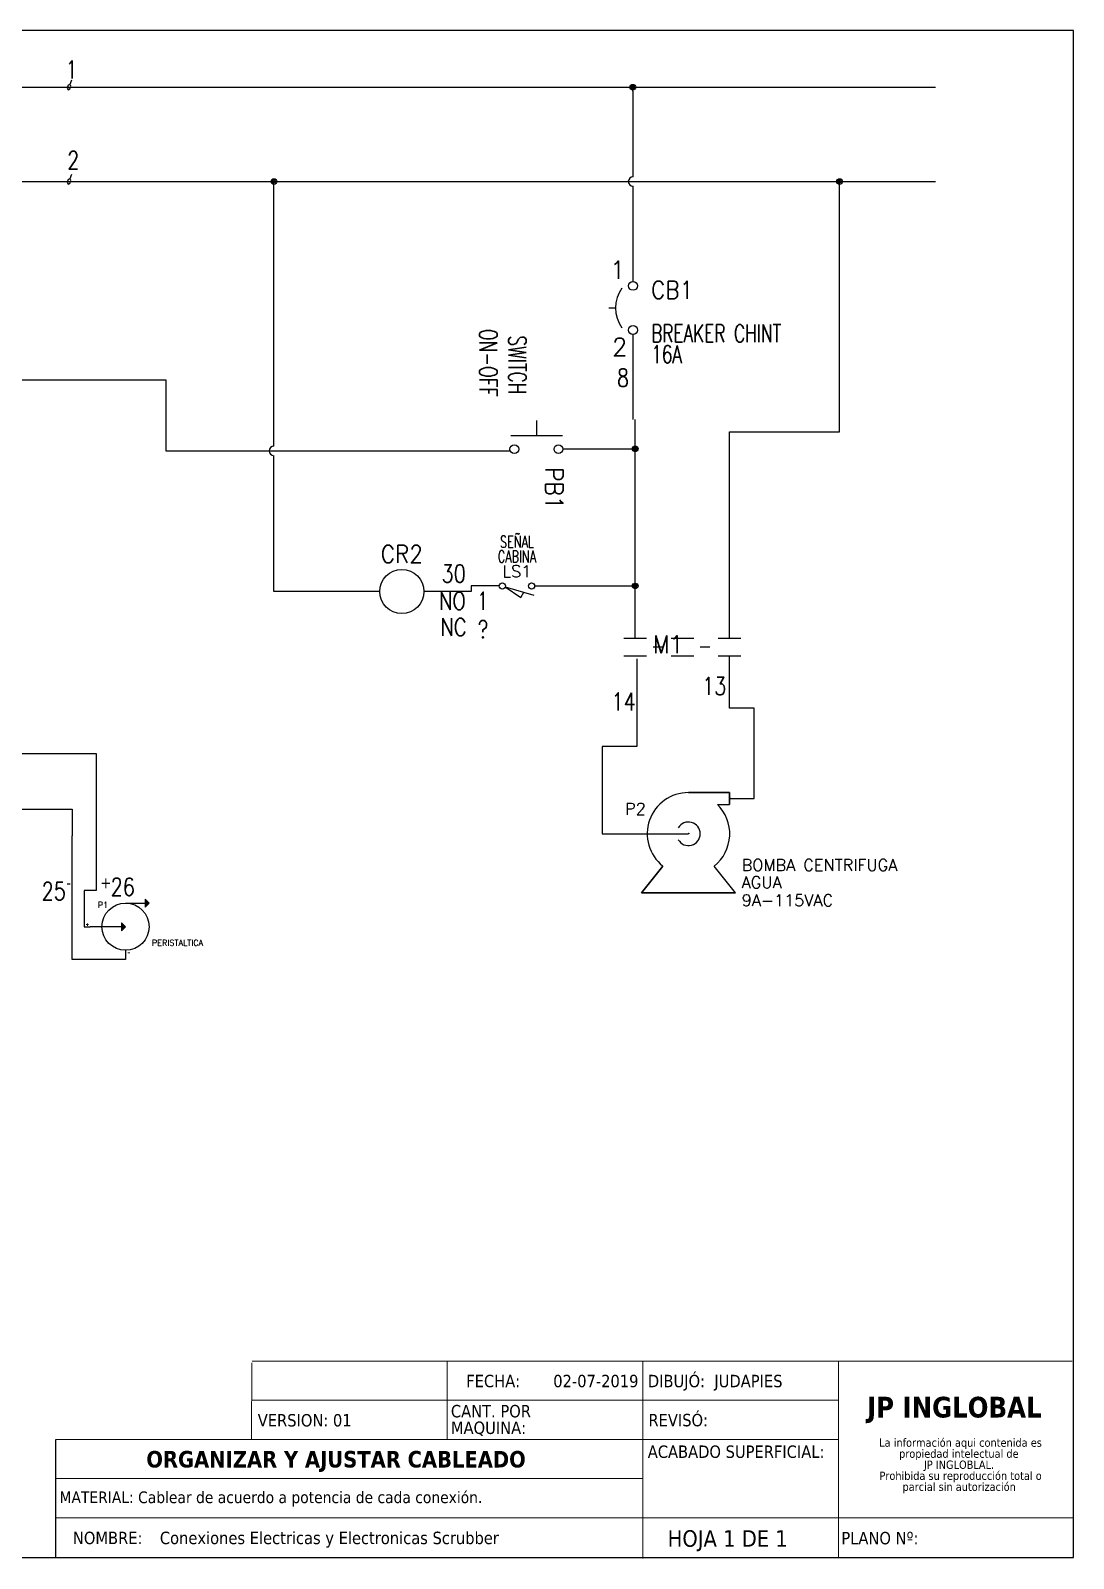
# Model space of a CAD drawing. Header units: millimetres. Extents: x 123.5 to 144.3, y 105.4 to 121.6.
# Drawn here: x 133.2 to 144.26, y 105.39 to 121.59 of the extents above; entities that cross this region are included whole.
import ezdxf
from ezdxf.enums import TextEntityAlignment as Align

# ---------------------------------------------------------------- set-up
doc = ezdxf.new("R2010")
doc.units = ezdxf.units.MM
doc.linetypes.add('CENTERX2', pattern=[20.32, 12.7, -2.54, 2.54, -2.54])
doc.linetypes.add('HIDDEN2', pattern=[0.1875, 0.125, -0.0625])
for name, color, linetype in [('BLK_12AWG', 7, 'Continuous'), ('CONTORNO', 179, 'Continuous'), ('DESC', 250, 'Continuous'), ('LINK', 9, 'Continuous'), ('MISC', 7, 'Continuous'), ('SYMS', 7, 'Continuous'), ('TAGS', 250, 'Continuous'), ('TERMS', 250, 'Continuous'), ('WIRES', 7, 'Continuous'), ('XREF', 7, 'Continuous'), ('XREFCHILD', 134, 'Continuous')]:
    doc.layers.add(name, color=color, linetype=linetype)
doc.layers.add('WIRENO', color=7, linetype='Continuous', true_color=0x000000)
doc.styles.add('SLDTEXTSTYLE0', font='tahoma.ttf')
doc.styles.add('SLDTEXTSTYLE1', font='')
doc.styles.get("Standard").update_dxf_attribs({"font": 'tahoma.ttf'})
doc.styles.add('WD', font='romans.shx')
doc.styles.get('SLDTEXTSTYLE1').set_extended_font_data('Tahoma', bold=True)

# ---------------------------------------------------------------- blocks, each defined once
blk = doc.blocks.new('SW_NOTE_2')
at = {"layer": 'CONTORNO', "color": 0, "char_height": 1.0583, "attachment_point": 2, "style": 'SLDTEXTSTYLE0'}
for s, insert in [('La información aqui contenida es ', (10.29, 1.34)), ('propiedad intelectual de', (10.08, -0.07)), ('JP INGLOBLAL.', (10.1, -1.48)), ('Prohibida su reproducción total o ', (10.3, -2.89)), ('parcial sin autorización', (10.12, -4.3))]:
    blk.add_mtext(s, dxfattribs=dict(at, insert=insert))
blk = doc.blocks.new('SW_NOTE_4')
at = {"color": 0, "linetype": 'Continuous', "lineweight": 0, "char_height": 1.587, "attachment_point": 1, "style": 'SLDTEXTSTYLE0'}
for s, insert in [('CANT. POR ', (0, 2.02)), ('MAQUINA:', (0, -0.1))]:
    blk.add_mtext(s, dxfattribs=dict(at, insert=insert))
blk = doc.blocks.new('WD_WNH')
at = {"linetype": 'Continuous', "style": 'WD', "width": 0.8}
blk.add_attdef('WIRENO', text='', height=0.125, dxfattribs=at).set_placement((0, 0.062), align=Align.CENTER)
at = {"style": 'WD', "flags": 1}
for tag, p in [('W01USER', (0, 0.078)), ('W02USER', (0, 0.07)), ('W03USER', (0, 0.062)), ('W04USER', (0, 0.055)), ('W05USER', (0, 0.047)), ('W06USER', (0, 0.039)), ('W07USER', (0, 0.031)), ('W08USER', (0, 0.023)), ('W09USER', (0, 0.016)), ('W10USER', (0, 0.008))]:
    blk.add_attdef(tag, text='', height=0.005, dxfattribs=at).set_placement(p, align=Align.CENTER)
blk = doc.blocks.new('VCB1')
at = {"linetype": 'HIDDEN2'}
blk.add_line((-0.171, 0), (-0.125, 0), dxfattribs=at)
for centre in [(0, 0.156), (0, -0.156)]:
    blk.add_circle(centre, 0.0312)
blk.add_arc((0.109, 0), 0.234, 143.1301, 216.8699)
at = {"style": 'WD'}
for tag, p, width in [('INST', (0.219, 0.388), 0.7), ('LOC', (0.219, 0.219), 0.7), ('TAG1', (0.127, 0.064), 0.9), ('XREF', (0.129, -0.09), 0.7), ('DESC1', (0.129, -0.242), 0.7), ('DESC2', (0.129, -0.389), 0.7)]:
    blk.add_attdef(tag, p, '', height=0.125, dxfattribs=dict(at, width=width))
at = {"linetype": 'Continuous', "style": 'WD'}
for tag, height, flags, p in [('TERM01', 0.125, 8, (-0.055, 0.207)), ('MFG', 0.01, 9, (-0.142, -0.088)), ('CAT', 0.01, 9, (-0.142, -0.073))]:
    blk.add_attdef(tag, text='', height=height, dxfattribs=dict(at, flags=flags)).set_placement(p, align=Align.RIGHT)
at = {"style": 'WD', "width": 0.7}
blk.add_attdef('RATING1', text='', height=0.125, dxfattribs=at).set_placement((-0.188, 0.062), align=Align.RIGHT)
at = {"color": 7, "style": 'WD', "flags": 1}
for tag, p in [('X2TERM01', (0, 0.188)), ('X8TERM02', (0, -0.188))]:
    blk.add_attdef(tag, p, '', height=0.0125, dxfattribs=at)
at = {"color": 7, "style": 'WD'}
for tag, p in [('X4LINK', (-0.25, 0)), ('X1LINK', (0, 0))]:
    blk.add_attdef(tag, p, '', height=0.01, dxfattribs=at)
at = {"linetype": 'Continuous', "style": 'WD', "flags": 9}
blk.add_attdef('ASSYCODE', text='', height=0.01, dxfattribs=at).set_placement((-0.153, -0.106), align=Align.CENTER)
at = {"style": 'WD', "flags": 9}
for tag, p in [('FAMILY', (-0.142, -0.036)), ('CONTACT', (-0.129, -0.129))]:
    blk.add_attdef(tag, text='', height=0.01, dxfattribs=at).set_placement(p, align=Align.RIGHT)
at = {"linetype": 'Continuous', "style": 'WD', "flags": 8}
blk.add_attdef('TERM02', text='', height=0.125, dxfattribs=at).set_placement((-0.041, -0.213), align=Align.TOP_RIGHT)
blk = doc.blocks.new('WDDOT')
for radius in [0.03, 0.0187, 0.00929]:
    blk.add_circle((0, 0), radius)
blk = doc.blocks.new('VMS21')
at = {"linetype": 'Continuous'}
for p, q in [((-0.08, 0.062), (0.08, 0.062)), ((-0.08, -0.062), (0.08, -0.062))]:
    blk.add_line(p, q, dxfattribs=at)
at = {"style": 'WD'}
for tag, p, width in [('INST', (0.125, 0.281), 0.7), ('LOC', (0.125, 0.111), 0.7), ('TAG2', (0.127, -0.045), 0.9), ('XREF', (0.129, -0.199), 0.7), ('DESC1', (0.129, -0.351), 0.7), ('DESC2', (0.129, -0.508), 0.7), ('DESC3', (0.129, -0.664), 0.7)]:
    blk.add_attdef(tag, p, '', height=0.125, dxfattribs=dict(at, width=width))
at = {"linetype": 'Continuous', "style": 'WD', "width": 0.9, "flags": 8}
blk.add_attdef('TERM01', text='', height=0.125, dxfattribs=at).set_placement((-0.031, 0.125), align=Align.RIGHT)
at = {"style": 'WD'}
for tag, p, flags in [('FAMILY', (-0.181, 0.003), 9), ('CONTACT', (-0.181, -0.014), 1)]:
    blk.add_attdef(tag, p, '', height=0.01, dxfattribs=dict(at, flags=flags))
at = {"color": 7, "style": 'WD'}
for tag, p in [('X4LINK', (-0.141, 0)), ('X1LINK', (0.125, 0))]:
    blk.add_attdef(tag, p, '', height=0.01, dxfattribs=at)
at = {"color": 7, "style": 'WD', "flags": 1}
for tag, p in [('X2TERM01', (0, 0.062)), ('X8TERM02', (0, -0.062))]:
    blk.add_attdef(tag, p, '', height=0.0125, dxfattribs=at)
at = {"linetype": 'Continuous', "style": 'WD', "width": 0.9, "flags": 8}
blk.add_attdef('TERM02', text='', height=0.125, dxfattribs=at).set_placement((-0.031, -0.125), align=Align.TOP_RIGHT)
blk = doc.blocks.new('HP1_CENTRIFUGAL_PUMP2')
at = {"ltscale": 3.2258}
for p, q in [((0, 0.437), (0.436, 0.437)), ((0.436, 0.437), (0.436, 0.312)), ((0.306, 0.312), (0.436, 0.312)), ((-0.5, -0.625), (-0.273, -0.342)), ((0.5, -0.625), (0.273, -0.342)), ((0.5, -0.625), (-0.5, -0.625))]:
    blk.add_line(p, q, dxfattribs=at)
at = {"ltscale": 25.4}
blk.add_lwpolyline([(0.306, 0.312), (0.436, 0.312), (0.436, 0.437), (0, 0.437, 0.708958), (-0.273, -0.342), (-0.5, -0.625), (0.5, -0.625), (0.273, -0.342, 0.450073)], format="xyb", close=True, dxfattribs=at)
at = {"ltscale": 3.2258}
blk.add_arc((0, 0), 0.125, 210, 150, dxfattribs=at)
at = {"style": 'WD'}
for tag, height, p in [('INST', 0.125, (-0.453, 0.566)), ('LOC', 0.125, (-0.453, 0.39)), ('TAG1', 0.125, (-0.453, 0.201)), ('TERM01', 0.0625, (-0.024, 0.018))]:
    blk.add_attdef(tag, text='', height=height, dxfattribs=at).set_placement(p, align=Align.RIGHT)
for tag, p, height in [('TERM02', (0.012, 0.458), 0.0625), ('TERM03', (0.23, 0.458), 0.0625), ('X2TERM02', (0, 0.437), 0.005), ('X2TERM03', (0.218, 0.437), 0.005), ('X1TERM04', (0.436, 0.375), 0.005), ('TERM04', (0.446, 0.386), 0.0625), ('X4TERM01', (0, 0), 0.005), ('RATING1', (0.565, -0.177), 0.125), ('DESC1', (0.565, -0.393), 0.125), ('DESC2', (0.565, -0.577), 0.125), ('DESC3', (0.565, -0.767), 0.125), ('WDTAGALT', (0.565, -0.951), 0.125)]:
    blk.add_attdef(tag, p, '', height=height, dxfattribs=at)
blk.add_attdef('XREF', text='', height=0.0625, rotation=0.0625, dxfattribs=at).set_placement((0.567, 0.261), align=Align.TOP_CENTER)
at = {"style": 'WD', "flags": 1}
for tag, p in [('FAMILY', (-0.01, -0.17)), ('WDTYPE', (-0.097, -0.246)), ('CAT', (-0.01, -0.214)), ('MFG', (-0.008, -0.246)), ('ASSYCODE', (0.02, -0.275))]:
    blk.add_attdef(tag, text='', height=0.01, dxfattribs=at).set_placement(p, align=Align.CENTER)
blk = doc.blocks.new('WD_WNV')
at = {"linetype": 'Continuous', "style": 'WD', "width": 0.8}
blk.add_attdef('WIRENO', text='', height=0.125, dxfattribs=at).set_placement((-0.05, 0), align=Align.MIDDLE_RIGHT)
at = {"style": 'WD', "flags": 1}
for tag, p in [('W01USER', (-0.062, 0.094)), ('W02USER', (-0.062, 0.086)), ('W03USER', (-0.062, 0.078)), ('W04USER', (-0.062, 0.07)), ('W05USER', (-0.062, 0.062)), ('W06USER', (-0.062, 0.055)), ('W07USER', (-0.062, 0.047)), ('W08USER', (-0.062, 0.039)), ('W09USER', (-0.062, 0.031)), ('W10USER', (-0.062, 0.023))]:
    blk.add_attdef(tag, text='', height=0.005, dxfattribs=at).set_placement(p, align=Align.CENTER)
blk = doc.blocks.new('HP1_ROTARY_PUMP_2')
h = blk.add_hatch(color=256)
h.paths.add_polyline_path([(0.415, 0.585), (0.415, 0.5), (0.5, 0.5)])
h.paths.add_polyline_path([(0.5, 0.5), (0.415, 0.5), (0.415, 0.415)])
h = blk.add_hatch(color=256)
h.paths.add_polyline_path([(0, 0), (-0.085, 0.085), (-0.085, 0)])
h.paths.add_polyline_path([(-0.085, -0.085), (0, 0), (-0.085, 0)])
for p, q in [((0, 0.5), (0.5, 0.5)), ((0.5, 0.5), (0.415, 0.585)), ((0.415, 0.585), (0.415, 0.415)), ((0.5, 0.5), (0.415, 0.415)), ((0, 0), (-0.75, 0)), ((0, 0), (-0.085, 0.085)), ((-0.085, 0.085), (-0.085, -0.085)), ((0, 0), (-0.085, -0.085))]:
    blk.add_line(p, q)
blk.add_circle((0, 0), 0.5)
at = {"style": 'WD'}
for tag, height, p in [('INST', 0.125, (-0.37, 0.767)), ('LOC', 0.125, (-0.37, 0.587)), ('TAG1', 0.125, (-0.37, 0.401)), ('TERM01', 0.0625, (-0.774, 0.018))]:
    blk.add_attdef(tag, text='', height=height, dxfattribs=at).set_placement(p, align=Align.RIGHT)
for tag, p, height in [('X2TERM04', (0, 0.5), 0.005), ('TERM04', (0.005, 0.521), 0.0625), ('X1TERM03', (0.5, 0.5), 0.005), ('TERM03', (0.506, 0.521), 0.0625), ('X4TERM01', (-0.75, 0), 0.005), ('RATING1', (0.559, -0.186), 0.125), ('DESC1', (0.559, -0.403), 0.125), ('X8TERM02', (0, -0.5), 0.005), ('TERM02', (0.036, -0.578), 0.0625), ('DESC2', (0.559, -0.587), 0.125), ('WDTAGALT', (0.559, -0.954), 0.125), ('DESC3', (0.559, -0.777), 0.125)]:
    blk.add_attdef(tag, p, '', height=height, dxfattribs=at)
blk.add_attdef('XREF', text='', height=0.0625, rotation=0.0625, dxfattribs=at).set_placement((0.627, 0.354), align=Align.TOP_CENTER)
at = {"style": 'WD', "flags": 1}
for tag, p in [('WDTYPE', (0.007, -0.096)), ('FAMILY', (0.109, -0.02)), ('CAT', (0.109, -0.065)), ('MFG', (0.11, -0.096)), ('ASSYCODE', (0.139, -0.125))]:
    blk.add_attdef(tag, text='', height=0.01, dxfattribs=at).set_placement(p, align=Align.CENTER)
blk = doc.blocks.new('VPB11')
for p, q in [((-0.094, 0.185), (-0.094, -0.18)), ((-0.202, 0), (-0.094, 0))]:
    blk.add_line(p, q)
for centre in [(0, 0.156), (0, -0.156)]:
    blk.add_circle(centre, 0.0312)
at = {"style": 'WD'}
for tag, p, width in [('INST', (0.127, 0.39), 0.7), ('LOC', (0.127, 0.221), 0.7), ('TAG1', (0.127, 0.064), 0.9), ('XREF', (0.129, -0.09), 0.7), ('DESC1', (0.129, -0.242), 0.7), ('DESC2', (0.129, -0.398), 0.7)]:
    blk.add_attdef(tag, p, '', height=0.125, dxfattribs=dict(at, width=width))
at = {"linetype": 'Continuous', "style": 'WD'}
for tag, height, flags, p in [('TERM01', 0.125, 8, (-0.055, 0.222)), ('MFG', 0.01, 9, (-0.142, -0.088)), ('CAT', 0.01, 9, (-0.142, -0.073))]:
    blk.add_attdef(tag, text='', height=height, dxfattribs=dict(at, flags=flags)).set_placement(p, align=Align.RIGHT)
at = {"color": 7, "style": 'WD', "flags": 1}
for tag, p in [('X2TERM01', (0, 0.188)), ('X8TERM02', (0, -0.188))]:
    blk.add_attdef(tag, p, '', height=0.0125, dxfattribs=at)
at = {"color": 7, "style": 'WD'}
for tag, p in [('X4LINK', (-0.266, 0)), ('X1LINK', (0, 0))]:
    blk.add_attdef(tag, p, '', height=0.01, dxfattribs=at)
at = {"style": 'WD'}
for tag, flags, p in [('CONTACT', 1, (-0.142, -0.053)), ('FAMILY', 9, (-0.142, -0.036))]:
    blk.add_attdef(tag, text='', height=0.01, dxfattribs=dict(at, flags=flags)).set_placement(p, align=Align.RIGHT)
at = {"linetype": 'Continuous', "style": 'WD', "flags": 9}
blk.add_attdef('ASSYCODE', text='', height=0.01, dxfattribs=at).set_placement((-0.155, -0.106), align=Align.CENTER)
at = {"linetype": 'Continuous', "style": 'WD', "flags": 8}
blk.add_attdef('TERM02', text='', height=0.125, dxfattribs=at).set_placement((-0.041, -0.229), align=Align.TOP_RIGHT)
blk = doc.blocks.new('HCR1')
blk.add_circle((0, 0), 0.156)
at = {"style": 'WD'}
for tag, width, p in [('INST', 0.7, (0.006, 0.528)), ('LOC', 0.7, (0.006, 0.359)), ('TAG1', 0.9, (0, 0.202))]:
    blk.add_attdef(tag, text='', height=0.125, dxfattribs=dict(at, width=width)).set_placement(p, align=Align.CENTER)
at = {"linetype": 'Continuous', "style": 'WD', "flags": 9}
blk.add_attdef('ASSYCODE', text='', height=0.01, dxfattribs=at).set_placement((0, 0.125), align=Align.CENTER)
at = {"style": 'WD', "flags": 9}
blk.add_attdef('FAMILY', text='', height=0.01, dxfattribs=at).set_placement((-0.005, 0.17), align=Align.CENTER)
at = {"linetype": 'Continuous', "style": 'WD', "flags": 1}
for tag, p in [('MFG', (0, 0.14)), ('CAT', (0, 0.159))]:
    blk.add_attdef(tag, text='', height=0.01, dxfattribs=at).set_placement(p, align=Align.MIDDLE)
at = {"style": 'WD'}
for tag, p, width in [('DESC1', (1.126, 0.076), 0.9), ('DESC2', (1.126, -0.081), 0.9), ('DESC3', (1.126, -0.237), 0.9), ('XREFNO', (1.359, -0.393), 0.8), ('XREFNC', (1.359, -0.549), 0.8)]:
    blk.add_attdef(tag, p, '', height=0.125, dxfattribs=dict(at, width=width))
at = {"style": 'WD', "flags": 1}
for tag, p in [('X4TERM01', (-0.156, 0)), ('X1TERM02', (0.156, 0))]:
    blk.add_attdef(tag, p, '', height=0.0125, dxfattribs=at)
at = {"linetype": 'Continuous', "style": 'WD'}
blk.add_attdef('TERM01', text='', height=0.125, dxfattribs=at).set_placement((-0.2, -0.066), align=Align.TOP_RIGHT)
blk.add_attdef('TERM02', text='', height=0.125, dxfattribs=at).set_placement((0.2, -0.066), align=Align.TOP_LEFT)
at = {"style": 'WD', "width": 0.8, "flags": 8}
for tag, p in [('NO', (1.126, -0.393)), ('NC', (1.126, -0.549))]:
    blk.add_attdef(tag, p, '', height=0.125, dxfattribs=at)
blk = doc.blocks.new('HLS11')
at = {"linetype": 'Continuous'}
for p, q in [((-0.125, -0.01), (0.041, -0.124)), ((-0.125, -0.01), (0.179, -0.097)), ((0.041, -0.124), (0.073, -0.067))]:
    blk.add_line(p, q, dxfattribs=at)
for centre in [(-0.155, 0), (0.155, 0)]:
    blk.add_circle(centre, 0.0322)
at = {"style": 'WD', "width": 0.7}
for tag, p in [('INST', (0, 0.732)), ('LOC', (0, 0.562)), ('DESC1', (0, 0.406)), ('DESC2', (0, 0.25)), ('WDTAGALT', (0.006, -0.438)), ('XREF', (0, -0.299))]:
    blk.add_attdef(tag, text='', height=0.125, dxfattribs=at).set_placement(p, align=Align.CENTER)
at = {"style": 'WD'}
blk.add_attdef('TAG1', text='', height=0.125, dxfattribs=at).set_placement((0, 0.094), align=Align.CENTER)
for tag, p, height, flags in [('X4TERM01', (-0.188, 0), 0.0125, 1), ('FAMILY', (0.038, 0.037), 0.01, 9), ('CONTACT', (0.038, 0.02), 0.01, 1), ('X1TERM02', (0.188, 0), 0.0125, 1)]:
    blk.add_attdef(tag, p, '', height=height, dxfattribs=dict(at, flags=flags))
for tag, p in [('X2LINK', (0, 0.031)), ('X8LINK', (0, -0.156))]:
    blk.add_attdef(tag, p, '', height=0.01, dxfattribs=at)
at = {"linetype": 'Continuous', "style": 'WD', "flags": 9}
for tag, p in [('CAT', (0.063, -0.007)), ('ASSYCODE', (0.062, -0.047)), ('MFG', (0.063, -0.027))]:
    blk.add_attdef(tag, text='', height=0.01, dxfattribs=at).set_placement(p, align=Align.CENTER)
at = {"linetype": 'Continuous', "style": 'WD', "flags": 8}
blk.add_attdef('TERM01', text='', height=0.125, dxfattribs=at).set_placement((-0.25, -0.031), align=Align.TOP_RIGHT)
blk.add_attdef('TERM02', text='', height=0.125, dxfattribs=at).set_placement((0.25, -0.031), align=Align.TOP_LEFT)

msp = doc.modelspace()

# ---------------------------------------------------------------- linework, layer by layer
at = {"color": 7, "linetype": 'Continuous'}
for p, q in [((144.256, 121.59), (123.506, 121.59)), ((144.256, 105.405), (144.256, 121.59)), ((123.506, 105.405), (144.256, 105.405))]:
    msp.add_line(p, q, dxfattribs=at)
at = {"color": 7, "linetype": 'CENTERX2', "lineweight": 0}
for p in [(144.256, 108.823), (133.462, 105.405)]:
    msp.add_line(p, (144.256, 105.405), dxfattribs=at)
at = {"color": 7, "linetype": 'Continuous', "lineweight": 0}
for p, q in [((135.543, 107.469), (135.541, 106.656)), ((144.243, 107.486), (135.546, 107.487)), ((137.616, 107.486), (137.616, 106.656)), ((139.691, 107.486), (139.691, 105.394)), ((141.766, 107.486), (141.766, 105.397)), ((141.766, 107.071), (135.541, 107.071)), ((141.766, 106.656), (133.465, 106.656)), ((139.691, 106.241), (133.465, 106.241)), ((144.256, 105.826), (133.465, 105.826))]:
    msp.add_line(p, q, dxfattribs=at)
at = {"color": 7, "linetype": 'Continuous', "lineweight": 30}
msp.add_line((133.461, 106.657), (133.462, 105.405), dxfattribs=at)
at = {"layer": 'BLK_12AWG'}
for p, q in [((124.418, 120.99), (142.793, 120.99)), ((139.584, 120.949), (139.584, 120.99)), ((139.586, 120.04), (139.586, 120.949)), ((124.418, 119.99), (142.793, 119.99)), ((135.779, 117.184), (135.779, 119.99)), ((139.586, 118.931), (139.586, 119.94)), ((141.776, 117.338), (141.776, 119.998)), ((140.609, 115.15), (140.609, 117.338)), ((140.609, 117.338), (141.776, 117.338)), ((135.779, 115.644), (135.779, 117.084)), ((136.9, 115.644), (135.779, 115.644))]:
    msp.add_line(p, q, dxfattribs=at)
for centre in [(139.586, 119.99), (135.779, 117.134)]:
    msp.add_arc(centre, 0.05, 90, 270, dxfattribs=at)
at = {"layer": 'LINK'}
for points in [[(139.799, 115.058), (139.899, 115.058)], [(140.299, 115.058), (140.399, 115.058)]]:
    msp.add_lwpolyline(points, dxfattribs=at)
at = {"layer": 'WIRENO'}
for points in [[(133.631, 121.065), (133.616, 121.02), (133.596, 121.01), (133.586, 120.98), (133.596, 120.961), (133.616, 120.971), (133.625, 121), (133.621, 121.01)], [(133.631, 120.065), (133.616, 120.02), (133.596, 120.01), (133.586, 119.98), (133.596, 119.961), (133.616, 119.971), (133.625, 120), (133.621, 120.01)]]:
    msp.add_lwpolyline(points, dxfattribs=at)
at = {"layer": 'WIRES'}
for p, q in [((139.586, 117.468), (139.586, 118.369)), ((130.657, 117.888), (134.633, 117.888)), ((134.633, 117.888), (134.633, 117.134)), ((139.609, 115.15), (139.609, 117.468)), ((134.633, 117.134), (138.279, 117.134)), ((138.279, 117.134), (138.279, 117.153)), ((138.842, 117.157), (139.609, 117.157)), ((137.868, 115.644), (137.369, 115.644)), ((138.167, 115.703), (137.868, 115.703)), ((137.868, 115.703), (137.868, 115.644)), ((138.542, 115.703), (139.609, 115.703)), ((139.628, 114.929), (139.628, 114.002)), ((140.609, 114.406), (140.609, 114.962)), ((140.872, 114.406), (140.609, 114.406)), ((140.872, 113.451), (140.872, 114.406)), ((133.896, 113.922), (132.698, 113.922)), ((133.896, 113.033), (133.896, 113.922)), ((139.628, 114.002), (139.259, 114.002)), ((139.259, 114.002), (139.259, 113.076)), ((140.609, 113.451), (140.872, 113.451)), ((132.66, 113.336), (133.641, 113.336)), ((133.641, 113.336), (133.641, 113.056)), ((133.641, 111.745), (133.641, 113.056)), ((139.259, 113.076), (140.174, 113.076)), ((133.895, 113.033), (133.895, 112.475)), ((133.895, 112.475), (133.765, 112.475)), ((133.765, 112.475), (133.765, 112.091)), ((133.765, 112.091), (133.83, 112.091)), ((134.205, 111.841), (134.205, 111.745)), ((134.205, 111.745), (133.641, 111.745))]:
    msp.add_line(p, q, dxfattribs=at)

# ---------------------------------------------------------------- block references
at = {"color": 7, "linetype": 'Continuous', "lineweight": 0, "xscale": 0.083, "yscale": 0.083, "zscale": 0.083}
msp.add_blockref('SW_NOTE_4', (137.655, 106.854), dxfattribs=at)
at = {"layer": 'CONTORNO', "color": 7, "xscale": 0.083, "yscale": 0.083, "zscale": 0.083}
msp.add_blockref('SW_NOTE_2', (142.204, 106.555), dxfattribs=at)
at = {"layer": 'SYMS'}
for p in [(139.584, 120.99), (135.779, 119.99), (141.776, 119.99), (139.609, 117.157), (139.609, 115.703)]:
    msp.add_blockref('WDDOT', p, dxfattribs=at)
ref = msp.add_blockref('VCB1', (139.586, 118.65), dxfattribs=dict(at, xscale=1.5, yscale=1.5, zscale=1.5))
ref.add_attrib('DESC2', '16A', (139.779, 118.066), dxfattribs={"layer": 'DESC', "height": 0.1875, "style": 'WD', "width": 0.7})
ref.add_attrib('DESC1', 'BREAKER CHINT', (139.779, 118.287), dxfattribs={"layer": 'DESC', "height": 0.1875, "style": 'WD', "width": 0.7})
ref.add_attrib('TAG1', 'CB1', (139.776, 118.747), dxfattribs={"layer": 'TAGS', "height": 0.1875, "style": 'WD', "width": 0.9})
ref.add_attrib('TERM02', '2', dxfattribs={"layer": 'TERMS', "linetype": 'Continuous', "height": 0.188, "style": 'WD', "flags": 8}).set_placement((139.525, 118.33), align=Align.TOP_RIGHT)
ref.add_attrib('TERM01', '1', dxfattribs={"layer": 'TERMS', "linetype": 'Continuous', "height": 0.188, "style": 'WD', "flags": 8}).set_placement((139.503, 118.96), align=Align.RIGHT)
ref = msp.add_blockref('VPB11', (138.561, 117.153), dxfattribs=dict(at, xscale=1.5, yscale=1.5, zscale=1.5, rotation=270))
ref.add_attrib('DESC2', 'ON-OFF', (137.958, 118.428), dxfattribs={"layer": 'DESC', "height": 0.1875, "rotation": 270, "style": 'WD', "width": 0.7})
ref.add_attrib('DESC1', 'SWITCH', (138.266, 118.358), dxfattribs={"layer": 'DESC', "height": 0.1875, "rotation": 270, "style": 'WD', "width": 0.7})
ref.add_attrib('TAG1', 'PB1', (138.657, 116.963), dxfattribs={"layer": 'TAGS', "height": 0.1875, "rotation": 270, "style": 'WD', "width": 0.9})
ref = msp.add_blockref('HCR1', (137.135, 115.644), dxfattribs=dict(at, xscale=1.5, yscale=1.5, zscale=1.5))
ref.add_attrib('NC', 'NC', (137.544, 115.174), dxfattribs={"layer": 'MISC', "height": 0.1875, "style": 'WD', "width": 0.8, "flags": 8})
ref.add_attrib('NO', 'NO', (137.53, 115.45), dxfattribs={"layer": 'MISC', "height": 0.1875, "style": 'WD', "width": 0.8, "flags": 8})
ref.add_attrib('XREFNO', '?', (137.937, 115.149), dxfattribs={"layer": 'XREF', "height": 0.188, "style": 'WD', "width": 0.8})
ref.add_attrib('TAG1', 'CR2', dxfattribs={"layer": 'TAGS', "height": 0.1875, "style": 'WD', "width": 0.9}).set_placement((137.135, 115.948), align=Align.CENTER)
ref = msp.add_blockref('HLS11', (138.355, 115.703), dxfattribs=at)
ref.add_attrib('DESC2', 'CABINA', dxfattribs={"layer": 'DESC', "height": 0.125, "style": 'WD', "width": 0.7}).set_placement((138.355, 115.953), align=Align.CENTER)
ref.add_attrib('DESC1', 'SEÑAL', dxfattribs={"layer": 'DESC', "height": 0.125, "style": 'WD', "width": 0.7}).set_placement((138.355, 116.109), align=Align.CENTER)
ref.add_attrib('TAG1', 'LS1', dxfattribs={"layer": 'TAGS', "height": 0.125, "style": 'WD'}).set_placement((138.355, 115.796), align=Align.CENTER)
ref = msp.add_blockref('VMS21', (139.609, 115.056), dxfattribs=dict(at, xscale=1.5, yscale=1.5, zscale=1.5))
ref.add_attrib('XREF', '1', (137.935, 115.45), dxfattribs={"layer": 'XREFCHILD', "height": 0.188, "style": 'WD', "width": 0.7})
ref.add_attrib('TAG2', 'M1', (139.799, 114.989), dxfattribs={"layer": 'TAGS', "height": 0.1875, "style": 'WD', "width": 0.9})
at = {"layer": 'SYMS', "xscale": 1.5, "yscale": 1.5, "zscale": 1.5}
for p in [(140.109, 115.056), (140.609, 115.056)]:
    msp.add_blockref('VMS21', p, dxfattribs=at)
at = {"layer": 'SYMS'}
ref = msp.add_blockref('HP1_CENTRIFUGAL_PUMP2', (140.174, 113.076), dxfattribs=at)
ref.add_attrib('X4TERM01', '14', (140.174, 113.076), dxfattribs={"layer": 'MISC', "height": 0.005, "style": 'WD'})
ref.add_attrib('DESC1', 'BOMBA CENTRIFUGA', (140.738, 112.682), dxfattribs={"layer": 'DESC', "height": 0.125, "style": 'WD'})
ref.add_attrib('DESC2', 'AGUA', (140.738, 112.499), dxfattribs={"layer": 'DESC', "height": 0.125, "style": 'WD'})
ref.add_attrib('DESC3', '9A-115VAC', (140.738, 112.309), dxfattribs={"layer": 'DESC', "height": 0.125, "style": 'WD'})
ref.add_attrib('X1TERM04', '13', (140.609, 113.451), dxfattribs={"layer": 'MISC', "height": 0.005, "style": 'WD'})
ref.add_attrib('TAG1', 'P2', dxfattribs={"layer": 'TAGS', "height": 0.125, "style": 'WD'}).set_placement((139.721, 113.277), align=Align.RIGHT)
ref = msp.add_blockref('HP1_ROTARY_PUMP_2', (134.205, 112.091), dxfattribs=dict(at, xscale=0.5, yscale=0.5, zscale=0.5))
ref.add_attrib('DESC1', 'PERISTALTICA', (134.485, 111.889), dxfattribs={"layer": 'DESC', "height": 0.0625, "style": 'WD'})
ref.add_attrib('TERM01', '+', dxfattribs={"layer": 'TERMS', "height": 0.0312, "style": 'WD'}).set_placement((133.818, 112.1), align=Align.RIGHT)
ref.add_attrib('X4TERM01', '26', (133.83, 112.091), dxfattribs={"layer": 'MISC', "height": 0.0025, "style": 'WD'})
ref.add_attrib('TERM02', '-', (134.223, 111.802), dxfattribs={"layer": 'TERMS', "height": 0.0312, "style": 'WD'})
ref.add_attrib('X8TERM02', '25', (134.205, 111.841), dxfattribs={"layer": 'MISC', "height": 0.0025, "style": 'WD'})
ref.add_attrib('TAG1', 'P1', dxfattribs={"layer": 'TAGS', "height": 0.0625, "style": 'WD'}).set_placement((134.02, 112.291), align=Align.RIGHT)
at = {"layer": 'WIRENO'}
ref = msp.add_blockref('WD_WNH', (133.577, 120.86), dxfattribs=dict(at, xscale=1.5, yscale=1.5, zscale=1.5))
ref.add_attrib('WIRENO', '1', dxfattribs={"linetype": 'Continuous', "height": 0.188, "style": 'WD', "width": 0.8}).set_placement((133.632, 121.026), align=Align.BOTTOM_CENTER)
ref = msp.add_blockref('WD_WNH', (133.595, 119.9), dxfattribs=dict(at, xscale=1.5, yscale=1.5, zscale=1.5))
ref.add_attrib('WIRENO', '2', dxfattribs={"linetype": 'Continuous', "height": 0.188, "style": 'WD', "width": 0.8}).set_placement((133.651, 120.066), align=Align.BOTTOM_CENTER)
ref = msp.add_blockref('WD_WNV', (139.619, 117.91), dxfattribs=dict(at, xscale=1.5, yscale=1.5, zscale=1.5))
ref.add_attrib('WIRENO', '8', dxfattribs={"linetype": 'Continuous', "height": 0.188, "style": 'WD', "width": 0.8}).set_placement((139.544, 117.91), align=Align.MIDDLE_RIGHT)
ref = msp.add_blockref('WD_WNV', (137.888, 115.834), dxfattribs=dict(at, xscale=1.5, yscale=1.5, zscale=1.5))
ref.add_attrib('WIRENO', '30', dxfattribs={"linetype": 'Continuous', "height": 0.1875, "style": 'WD', "width": 0.8}).set_placement((137.813, 115.834), align=Align.MIDDLE_RIGHT)
ref = msp.add_blockref('WD_WNV', (140.65, 114.642), dxfattribs=dict(at, xscale=1.5, yscale=1.5, zscale=1.5))
ref.add_attrib('WIRENO', '13', dxfattribs={"linetype": 'Continuous', "height": 0.1875, "style": 'WD', "width": 0.8}).set_placement((140.575, 114.642), align=Align.MIDDLE_RIGHT)
ref = msp.add_blockref('WD_WNV', (139.69, 114.478), dxfattribs=dict(at, xscale=1.5, yscale=1.5, zscale=1.5))
ref.add_attrib('WIRENO', '14', dxfattribs={"linetype": 'Continuous', "height": 0.1875, "style": 'WD', "width": 0.8}).set_placement((139.615, 114.478), align=Align.MIDDLE_RIGHT)
ref = msp.add_blockref('WD_WNV', (134.379, 112.513), dxfattribs=dict(at, xscale=1.5, yscale=1.5, zscale=1.5))
ref.add_attrib('WIRENO', '26', dxfattribs={"linetype": 'Continuous', "height": 0.1875, "style": 'WD', "width": 0.8}).set_placement((134.304, 112.513), align=Align.MIDDLE_RIGHT)
ref = msp.add_blockref('WD_WNH', (133.281, 112.186), dxfattribs=dict(at, xscale=1.5, yscale=1.5, zscale=1.5))
ref.add_attrib('WIRENO', '25', dxfattribs={"linetype": 'Continuous', "height": 0.1875, "style": 'WD', "width": 0.8}).set_placement((133.444, 112.374), align=Align.CENTER)

# ---------------------------------------------------------------- texts
at = {"insert": (133.456, 112.619), "char_height": 0.12, "attachment_point": 1}
msp.add_mtext_dynamic_manual_height_columns('\\pi-0.36,l0.48,t0.48;-^I+', width=1.30837, gutter_width=0.05, heights=[0], dxfattribs=at)
at = {"color": 7, "linetype": 'Continuous', "lineweight": 0, "attachment_point": 1, "style": 'SLDTEXTSTYLE0'}
for s, insert, char_height in [('\\pi-0.39529,l0.52705,t1.0541;FECHA:^I02-07-2019', (137.686, 107.341), 0.13176), ('VERSION: 01', (135.607, 106.925), 0.13176), ('REVISÓ:', (139.749, 106.927), 0.1318), ('MATERIAL: Cablear de acuerdo a potencia de cada conexión.', (133.505, 106.105), 0.1245), ('\\pi-0.39529,l0.52705,t1.0541;NOMBRE:^IConexiones Electricas y Electronicas Scrubber ', (133.515, 105.678), 0.13176), ('HOJA 1 DE 1', (139.953, 105.694), 0.17568), ('PLANO Nº:', (141.795, 105.676), 0.1318)]:
    msp.add_mtext(s, dxfattribs=dict(at, insert=insert, char_height=char_height))
at = {"layer": 'CONTORNO', "color": 7}
for s, insert, char_height, attachment_point, style in [('DIBUJÓ:  JUDAPIES', (139.743, 107.341), 0.13176, 1, 'SLDTEXTSTYLE0'), ('ACABADO SUPERFICIAL:', (139.742, 106.592), 0.13176, 1, 'SLDTEXTSTYLE0'), ('ORGANIZAR Y AJUSTAR CABLEADO', (136.437, 106.534), 0.17568, 2, 'SLDTEXTSTYLE1')]:
    msp.add_mtext(s, dxfattribs=dict(at, insert=insert, char_height=char_height, attachment_point=attachment_point, style=style))
at = {"layer": 'CONTORNO', "insert": (142.067, 107.108), "char_height": 0.2196, "attachment_point": 1, "style": 'SLDTEXTSTYLE1'}
msp.add_mtext('JP INGLOBAL', dxfattribs=at)

doc.saveas('drawing.dxf')
